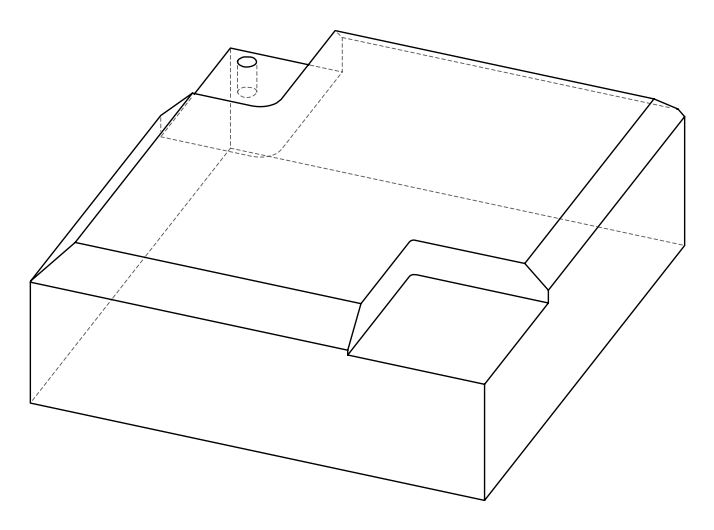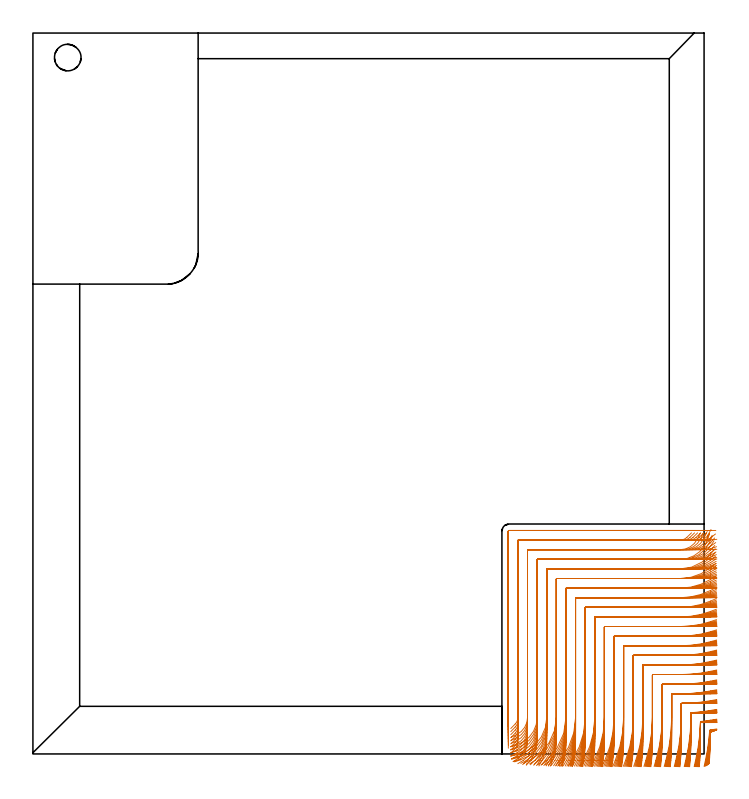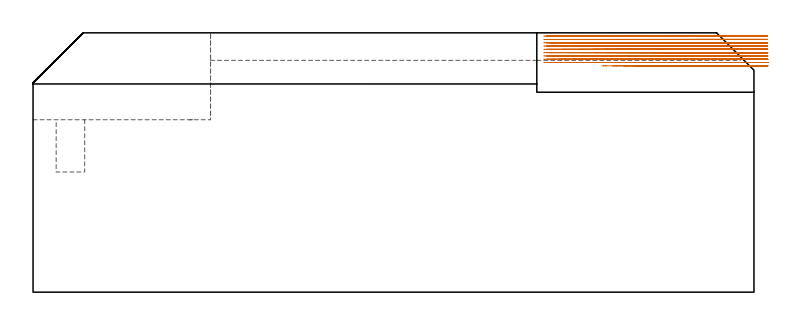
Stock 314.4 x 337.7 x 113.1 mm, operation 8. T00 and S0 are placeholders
(PLAN: 9 operations, 5 tool changes, 161.1 min)
(1 SPOT_DRILL | STEP1POCKET | NXT0321_9005460120000 | 0.04 min | 4180 mm3)
(2 DRILL_BLIND_HOLE_INTO_CENTER | STEP1POCKET | UGT0301_225 | 0.11 min | 2167 mm3)
(3 MILL_ROUGH_BLIND_HOLE_CONTOUR | STEP1POCKET | NXT0201_013 | Spiral | 0.29 min | 912 mm3)
(4 AREA_MILL | FG_CHAMFER_SURFACE | UGT0205_001 | 13.8 min | 56492 mm3)
(5 AREA_MILL_1 | FG_CHAMFER_SURFACE_1 | UGT0205_001 | 11.15 min | 31540 mm3)
(6 AREA_MILL_2 | FG_CHAMFER_SURFACE_2 | UGT0205_001 | 9.27 min | 16650 mm3)
(7 AREA_MILL_3 | FG_CHAMFER_SURFACE_3 | UGT0205_001 | 13.75 min | 51274 mm3)
(8 MILL_CORNER_NOTCH_RECTANGULAR | CORNER_NOTCH_RECTANGULAR | NXT0201_008 | Follow Part, ap 1.5, ae 75% | 99.42 min | 261088 mm3)
(9 MILL_CORNER_NOTCH_RECTANGULAR_1 | CORNER_NOTCH_RECTANGULAR_1 | UGT0201_094 | Follow Part, ap 5, ae 75% | 13.3 min | 336327 mm3)
(TOOL NXT0321_9005460120000 | NC Spot Drill, 142deg, 12mm, Carbide, Uncoated | D12 PA142 FL30 Z2)
(TOOL UGT0301_225 | Twist Drill 11.4 mm | D11.4 PA118 FL92 Z2)
(TOOL NXT0201_013 | ENDMILL 10mm | D10 FL30 Z4)
(TOOL UGT0205_001 | Chamfer Mill 20 x 3 x 45 deg. | D20 FL50 Z2)
(TOOL NXT0201_008 | ENDMILL 6mm [2P460-0600-NA 1630] | D6 FL26 Z6)
(TOOL UGT0201_094 | End mill 20 mm | D20 FL38 Z4)
(OP 8 MILL_CORNER_NOTCH_RECTANGULAR, part 1 of 2)
G17 G21 G94 G90
T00 M6
G54
G17 G0 G90 X320.366 Y11.721 S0 M3
G43 Z123.1 H1
Z111.661
G94 G1 X317.4 Y11.271 F250.
X317.245 Y11.247 F500.
G3 X316.996 Y10.977 R0.3
G2 X315.035 Y-2.932 R94.5
G1 X314.397 Y-5.863 F250.
G0 Z123.1
X320.362 Y16.298
Z111.661
G1 X317.4 Y15.825
G2 X312.934 Y15.226 R90. F500.
G3 X312.672 Y14.942 R0.3
G2 X310.409 Y-3. R90.
G1 X309.736 Y-5.924 F250.
G0 Z123.1
X320.358 Y20.882
Z111.661
G1 X317.4 Y20.385
G2 X308.476 Y19.362 R85.5 F500.
G3 X308.2 Y19.068 R0.3
G1 Y17.179
G2 X305.785 Y-3. R85.5
G1 X305.077 Y-5.915 F250.
G0 Z123.1
X320.354 Y25.477
Z111.661
G1 X317.4 Y24.952
G2 X303.992 Y23.704 R81. F500.
G3 X303.7 Y23.409 R0.3
G1 Y17.179
G2 X301.146 Y-3. R81.
G1 X300.399 Y-5.905 F250.
G0 Z123.1
X320.348 Y30.083
Z111.661
G1 X317.4 Y29.526
G2 X303.216 Y28.2 R76.5 F500.
G1 X299.495
G3 X299.2 Y27.905 R0.3
G1 Y17.179
G2 X296.491 Y-3. R76.5
G1 X295.699 Y-5.894 F250.
G0 Z123.1
X320.341 Y34.702
Z111.661
G1 X317.4 Y34.111
G2 X303.216 Y32.7 R72. F500.
G1 X294.995
G3 X294.7 Y32.405 R0.3
G1 Y17.179
G2 X291.815 Y-3. R72.
G1 X290.974 Y-5.88 F250.
G0 Z123.1
X320.333 Y39.338
Z111.661
G1 X317.4 Y38.707
G2 X303.216 Y37.2 R67.5 F500.
G1 X290.495
G3 X290.2 Y36.905 R0.3
G1 Y17.179
G2 X287.113 Y-3. R67.5
G1 X286.216 Y-5.863 F250.
G0 Z123.1
X320.323 Y43.993
Z111.661
G1 X317.4 Y43.318
G2 X303.216 Y41.7 R63. F500.
G1 X285.996
G3 X285.7 Y41.404 R0.3
G1 Y17.179
G2 X282.381 Y-3. R63.
G1 X281.42 Y-5.842 F250.
G0 Z123.1
X320.31 Y48.673
Z111.661
G1 X317.4 Y47.946
G2 X303.216 Y46.2 R58.5 F500.
G1 X281.496
G3 X281.2 Y45.904 R0.3
G1 Y17.179
G2 X277.61 Y-3. R58.5
G1 X276.575 Y-5.816 F250.
G0 Z123.1
X320.295 Y53.384
Z111.661
G1 X317.4 Y52.596
G2 X303.216 Y50.7 R54. F500.
G1 X276.996
G3 X276.7 Y50.404 R0.3
G1 Y17.179
G2 X272.788 Y-3. R54.
G1 X271.667 Y-5.783 F250.
G0 Z123.1
X320.274 Y58.135
Z111.661
G1 X317.4 Y57.276
G2 X303.216 Y55.2 R49.5 F500.
G1 X272.496
G3 X272.2 Y54.904 R0.3
G1 Y17.179
G2 X267.9 Y-3. R49.5
G1 X266.677 Y-5.739 F250.
G0 Z123.1
X320.247 Y62.94
Z111.661
G1 X317.4 Y61.994
G2 X303.216 Y59.7 R45. F500.
G1 X267.996
G3 X267.7 Y59.404 R0.3
G1 Y17.179
G2 X262.922 Y-3. R45.
G1 X261.577 Y-5.681 F250.
G0 Z123.1
X320.21 Y67.816
Z111.661
G1 X317.4 Y66.765
G2 X303.216 Y64.2 R40.5 F500.
G1 X263.496
G3 X263.2 Y63.904 R0.3
G1 Y17.179
G2 X257.815 Y-3. R40.5
G1 X256.32 Y-5.601 F250.
G0 Z123.1
X320.157 Y72.794
Z111.661
G1 X317.4 Y71.612
G2 X303.216 Y68.7 R36. F500.
G1 X258.997
G3 X258.7 Y68.403 R0.3
G1 Y17.179
G2 X252.513 Y-3. R36.
G1 X250.832 Y-5.484 F250.
G0 Z123.1
X320.079 Y77.925
Z111.661
G1 X317.4 Y76.574
G2 X303.216 Y73.2 R31.5 F500.
G1 X254.497
G3 X254.2 Y72.903 R0.3
G1 Y17.179
G2 X246.888 Y-3. R31.5
G1 X244.966 Y-5.304 F250.
G0 Z123.1
X319.953 Y83.302
Z111.661
G1 X317.4 Y81.726
G2 X303.216 Y77.7 R27. F500.
G1 X249.997
G3 X249.7 Y77.403 R0.3
G1 Y17.179
G2 X240.639 Y-3. R27.
G1 X238.397 Y-4.993 F250.
G0 Z123.1
X319.729 Y89.125
Z111.661
G1 X317.4 Y87.234
G2 X303.216 Y82.2 R22.5 F500.
G1 X245.497
G3 X245.2 Y81.903 R0.3
G1 Y17.179
G2 X232.653 Y-3. R22.5
G1 X229.963 Y-4.327 F250.
G0 Z123.1
X319.247 Y95.982
Z111.661
G1 X317.4 Y93.618
G2 X303.216 Y86.7 R18. F500.
G1 X240.997
G3 X240.7 Y86.403 R0.3
G1 Y17.179
G2 X226.722 Y-0.366 R18.
G1 X223.798 Y-1.037 F250.
G0 Z123.1
X316.951 Y103.093
Z111.661
G1 X315.965 Y100.26
G2 X303.216 Y91.2 R13.5 F500.
G1 X236.497
G3 X236.2 Y90.903 R0.3
G1 Y17.179
G2 X226.7 Y4.285 R13.5
G1 X223.835 Y3.396 F250.
G0 Z123.1
X312.612 Y103.388
Z111.661
G1 X311.278 Y100.701
G2 X303.216 Y95.7 R9. F500.
G1 X231.997
G3 X231.7 Y95.403 R0.3
G1 Y17.179
G2 X226.7 Y9.116 R9.
G1 X224.013 Y7.783 F250.
G0 Z123.1
X308.503 Y103.561
Z111.661
G1 X306.35 Y101.471
G2 X303.216 Y100.2 R4.5 F500.
G1 X227.498
G3 X227.2 Y99.902 R0.3
G1 Y17.179
G2 X225.933 Y14.048 R4.5
G1 X223.846 Y11.893 F250.
G0 Z123.1
X306.216 Y104.7
Z111.661
G1 X303.216
X223.1 F500.
G3 X222.7 Y104.3 R0.4
G1 Y17.179
Y14.179 F250.
G0 Z123.1
X320.373 Y11.468
Z110.222
G1 X317.4 Y11.063
X317.323 Y11.053 F500.
G3 X317.07 Y10.778 R0.3
G2 X315.355 Y-2.844 R94.5
G1 X314.765 Y-5.785 F250.
G0 Z123.1
X320.37 Y16.032
Z110.222
G1 X317.4 Y15.607
G2 X312.962 Y15.084 R90. F500.
G3 X312.695 Y14.795 R0.3
G2 X310.728 Y-3. R90.
G1 X310.103 Y-5.934 F250.
G0 Z123.1
X320.366 Y20.602
Z110.222
G1 X317.4 Y20.155
G2 X308.481 Y19.286 R85.5 F500.
G3 X308.2 Y18.992 R0.3
G1 Y15.739
G2 X306.121 Y-3. R85.5
G1 X305.464 Y-5.927 F250.
G0 Z123.1
X320.363 Y25.181
Z110.222
G1 X317.4 Y24.709
G2 X304.655 Y23.7 R81. F500.
G1 X303.995
G3 X303.7 Y23.405 R0.3
G1 Y15.739
G2 X301.503 Y-3. R81.
G1 X300.809 Y-5.919 F250.
G0 Z123.1
X320.358 Y29.769
Z110.222
G1 X317.4 Y29.269
G2 X304.655 Y28.2 R76.5 F500.
G1 X299.495
G3 X299.2 Y27.905 R0.3
G1 Y15.739
G2 X296.869 Y-3. R76.5
G1 X296.135 Y-5.909 F250.
G0 Z123.1
X320.353 Y34.368
Z110.222
G1 X317.4 Y33.837
G2 X304.655 Y32.7 R72. F500.
G1 X294.995
G3 X294.7 Y32.405 R0.3
G1 Y15.739
G2 X292.219 Y-3. R72.
G1 X291.438 Y-5.897 F250.
G0 Z123.1
X320.346 Y38.981
Z110.222
G1 X317.4 Y38.414
G2 X304.655 Y37.2 R67.5 F500.
G1 X290.495
G3 X290.2 Y36.905 R0.3
G1 Y15.739
G2 X287.547 Y-3. R67.5
G1 X286.714 Y-5.882 F250.
G0 Z123.1
X320.338 Y43.61
Z110.222
G1 X317.4 Y43.003
G2 X304.655 Y41.7 R63. F500.
G1 X285.996
G3 X285.7 Y41.404 R0.3
G1 Y15.739
G2 X282.849 Y-3. R63.
G1 X281.956 Y-5.864 F250.
G0 Z123.1
X320.328 Y48.259
Z110.222
G1 X317.4 Y47.605
G2 X304.655 Y46.2 R58.5 F500.
G1 X281.496
G3 X281.2 Y45.904 R0.3
G1 Y15.739
G2 X278.118 Y-3. R58.5
G1 X277.157 Y-5.842 F250.
G0 Z123.1
X320.315 Y52.934
Z110.222
G1 X317.4 Y52.226
G2 X304.655 Y50.7 R54. F500.
G1 X276.996
G3 X276.7 Y50.404 R0.3
G1 Y15.739
G2 X273.344 Y-3. R54.
G1 X272.303 Y-5.814 F250.
G0 Z123.1
X320.299 Y57.641
Z110.222
G1 X317.4 Y56.869
G2 X304.655 Y55.2 R49.5 F500.
G1 X272.496
G3 X272.2 Y54.904 R0.3
G1 Y15.739
G2 X268.516 Y-3. R49.5
G1 X267.38 Y-5.777 F250.
G0 Z123.1
X320.277 Y62.392
Z110.222
G1 X317.4 Y61.543
G2 X304.655 Y59.7 R45. F500.
G1 X267.996
G3 X267.7 Y59.404 R0.3
G1 Y15.739
G2 X263.613 Y-3. R45.
G1 X262.364 Y-5.728 F250.
G0 Z123.1
X320.248 Y67.202
Z110.222
G1 X317.4 Y66.258
G2 X304.655 Y64.2 R40.5 F500.
G1 X263.496
G3 X263.2 Y63.904 R0.3
G1 Y15.739
G2 X258.604 Y-3. R40.5
G1 X257.216 Y-5.66 F250.
G0 Z123.1
X320.206 Y72.094
Z110.222
G1 X317.4 Y71.032
G2 X304.655 Y68.7 R36. F500.
G1 X258.997
G3 X258.7 Y68.403 R0.3
G1 Y15.739
G2 X253.439 Y-3. R36.
G1 X251.877 Y-5.562 F250.
G0 Z123.1
X320.143 Y77.107
Z110.222
G1 X317.4 Y75.894
G2 X304.655 Y73.2 R31.5 F500.
G1 X254.497
G3 X254.2 Y72.903 R0.3
G1 Y15.739
G2 X248.02 Y-3. R31.5
G1 X246.235 Y-5.411 F250.
G0 Z123.1
X320.045 Y82.314
Z110.222
G1 X317.4 Y80.897
G2 X304.655 Y77.7 R27. F500.
G1 X249.997
G3 X249.7 Y77.403 R0.3
G1 Y15.739
G2 X242.139 Y-3. R27.
G1 X240.057 Y-5.16 F250.
G0 Z123.1
X319.872 Y87.857
Z110.222
G1 X317.4 Y86.158
G2 X304.655 Y82.2 R22.5 F500.
G1 X245.497
G3 X245.2 Y81.903 R0.3
G1 Y15.739
G2 X235.154 Y-3. R22.5
G1 X232.656 Y-4.661 F250.
G0 Z123.1
X319.518 Y94.113
Z110.222
G1 X317.4 Y91.989
G2 X304.655 Y86.7 R18. F500.
G1 X240.997
G3 X240.7 Y86.403 R0.3
G1 Y15.739
G2 X227.218 Y-1.685 R18.
G1 X224.314 Y-2.438 F250.
G0 Z123.1
X318.209 Y101.955
Z110.222
G1 X316.99 Y99.214
G2 X304.655 Y91.2 R13.5 F500.
G1 X236.497
G3 X236.2 Y90.903 R0.3
G1 Y15.739
G2 X226.7 Y2.845 R13.5
G1 X223.835 Y1.956 F250.
G0 Z123.1
X314.051 Y103.388
Z110.222
G1 X312.717 Y100.7
G2 X304.655 Y95.7 R9. F500.
G1 X231.997
G3 X231.7 Y95.403 R0.3
G1 Y15.739
G2 X226.7 Y7.676 R9.
G1 X224.013 Y6.343 F250.
G0 Z123.1
X309.942 Y103.561
Z110.222
G1 X307.79 Y101.471
G2 X304.655 Y100.2 R4.5 F500.
G1 X227.498
G3 X227.2 Y99.902 R0.3
G1 Y15.739
G2 X225.933 Y12.609 R4.5
G1 X223.847 Y10.453 F250.
G0 Z123.1
X307.655 Y104.7
Z110.222
G1 X304.655
X223.1 F500.
G3 X222.7 Y104.3 R0.4
G1 Y15.739
Y12.739 F250.
G0 Z123.1
X320.378 Y11.238
Z108.783
G1 X317.4 Y10.879
G3 X317.128 Y10.597 R0.3 F500.
G2 X315.653 Y-2.726 R94.5
G1 X315.113 Y-5.676 F250.
G0 Z123.1
X320.376 Y15.79
Z108.783
G1 X317.4 Y15.413
G2 X312.972 Y14.963 R90. F500.
G3 X312.7 Y14.67 R0.3
G2 X311.021 Y-3. R90.
G1 X310.445 Y-5.944 F250.
G0 Z123.1
X320.374 Y20.348
Z108.783
G1 X317.4 Y19.951
G2 X308.486 Y19.233 R85.5 F500.
G3 X308.2 Y18.939 R0.3
G1 Y14.305
G2 X306.43 Y-3. R85.5
G1 X305.823 Y-5.938 F250.
G0 Z123.1
X320.371 Y24.912
Z108.783
G1 X317.4 Y24.493
G2 X306.094 Y23.7 R81. F500.
G1 X303.995
G3 X303.7 Y23.405 R0.3
G1 Y14.305
G2 X301.83 Y-3. R81.
G1 X301.189 Y-5.931 F250.
G0 Z123.1
X320.367 Y29.483
Z108.783
G1 X317.4 Y29.04
G2 X306.094 Y28.2 R76.5 F500.
G1 X299.495
G3 X299.2 Y27.905 R0.3
G1 Y14.305
G2 X297.217 Y-3. R76.5
G1 X296.538 Y-5.922 F250.
G0 Z123.1
X320.363 Y34.064
Z108.783
G1 X317.4 Y33.593
G2 X306.094 Y32.7 R72. F500.
G1 X294.995
G3 X294.7 Y32.405 R0.3
G1 Y14.305
G2 X292.589 Y-3. R72.
G1 X291.868 Y-5.912 F250.
G0 Z123.1
X320.358 Y38.656
Z108.783
G1 X317.4 Y38.154
G2 X306.094 Y37.2 R67.5 F500.
G1 X290.495
G3 X290.2 Y36.905 R0.3
G1 Y14.305
G2 X287.944 Y-3. R67.5
G1 X287.175 Y-5.9 F250.
G0 Z123.1
X320.351 Y43.261
Z108.783
G1 X317.4 Y42.723
G2 X306.094 Y41.7 R63. F500.
G1 X285.996
G3 X285.7 Y41.404 R0.3
G1 Y14.305
G2 X283.277 Y-3. R63.
G1 X282.453 Y-5.885 F250.
G0 Z123.1
X320.343 Y47.883
Z108.783
G1 X317.4 Y47.303
G2 X306.094 Y46.2 R58.5 F500.
G1 X281.496
G3 X281.2 Y45.904 R0.3
G1 Y14.305
G2 X278.582 Y-3. R58.5
G1 X277.695 Y-5.866 F250.
G0 Z123.1
X320.333 Y52.525
Z108.783
G1 X317.4 Y51.897
G2 X306.094 Y50.7 R54. F500.
G1 X276.996
G3 X276.7 Y50.404 R0.3
G1 Y14.305
G2 X273.852 Y-3. R54.
G1 X272.891 Y-5.842 F250.
G0 Z123.1
X320.321 Y57.194
Z108.783
G1 X317.4 Y56.508
G2 X306.094 Y55.2 R49.5 F500.
G1 X272.496
G3 X272.2 Y54.904 R0.3
G1 Y14.305
G2 X269.077 Y-3. R49.5
G1 X268.028 Y-5.811 F250.
G0 Z123.1
X320.304 Y61.897
Z108.783
G1 X317.4 Y61.143
G2 X306.094 Y59.7 R45. F500.
G1 X267.996
G3 X267.7 Y59.404 R0.3
G1 Y14.305
G2 X264.24 Y-3. R45.
G1 X263.086 Y-5.769 F250.
G0 Z123.1
X320.281 Y66.648
Z108.783
G1 X317.4 Y65.81
G2 X306.094 Y64.2 R40.5 F500.
G1 X263.496
G3 X263.2 Y63.904 R0.3
G1 Y14.305
G2 X259.317 Y-3. R40.5
G1 X258.035 Y-5.712 F250.
G0 Z123.1
X320.248 Y71.464
Z108.783
G1 X317.4 Y70.521
G2 X306.094 Y68.7 R36. F500.
G1 X258.997
G3 X258.7 Y68.403 R0.3
G1 Y14.305
G2 X254.268 Y-3. R36.
G1 X252.826 Y-5.631 F250.
G0 Z123.1
X320.2 Y76.376
Z108.783
G1 X317.4 Y75.299
G2 X306.094 Y73.2 R31.5 F500.
G1 X254.497
G3 X254.2 Y72.903 R0.3
G1 Y14.305
G2 X249.021 Y-3. R31.5
G1 X247.373 Y-5.507 F250.
G0 Z123.1
X320.124 Y81.437
Z108.783
G1 X317.4 Y80.181
G2 X306.094 Y77.7 R27. F500.
G1 X249.997
G3 X249.7 Y77.403 R0.3
G1 Y14.305
G2 X243.425 Y-3. R27.
G1 X241.503 Y-5.303 F250.
G0 Z123.1
X319.994 Y86.754
Z108.783
G1 X317.4 Y85.247
G2 X306.094 Y82.2 R22.5 F500.
G1 X245.497
G3 X245.2 Y81.903 R0.3
G1 Y14.305
G2 X237.08 Y-3. R22.5
G1 X234.773 Y-4.917 F250.
G0 Z123.1
X319.734 Y92.578
Z108.783
G1 X317.4 Y90.694
G2 X306.094 Y86.7 R18. F500.
G1 X240.997
G3 X240.7 Y86.403 R0.3
G1 Y14.305
G2 X228.481 Y-2.741 R18.
G1 X225.64 Y-3.705 F250.
G0 Z123.1
X319.039 Y99.835
Z108.783
G1 X317.4 Y97.323
G2 X306.094 Y91.2 R13.5 F500.
G1 X236.497
G3 X236.2 Y90.903 R0.3
G1 Y14.305
G2 X226.7 Y1.411 R13.5
G1 X223.835 Y0.522 F250.
G0 Z123.1
X315.49 Y103.387
Z108.783
G1 X314.156 Y100.7
G2 X306.094 Y95.7 R9. F500.
G1 X231.997
G3 X231.7 Y95.403 R0.3
G1 Y14.305
G2 X226.7 Y6.243 R9.
G1 X224.013 Y4.909 F250.
G0 Z123.1
X311.381 Y103.561
Z108.783
G1 X309.229 Y101.471
G2 X306.094 Y100.2 R4.5 F500.
G1 X227.498
G3 X227.2 Y99.902 R0.3
G1 Y14.305
G2 X225.928 Y11.17 R4.5
G1 X223.838 Y9.018 F250.
G0 Z123.1
X309.094 Y104.7
Z108.783
G1 X306.094
X223.1 F500.
G3 X222.7 Y104.3 R0.4
G1 Y14.305
Y11.305 F250.
G0 Z123.1
X320.321 Y11.398
Z107.344
G1 X317.4 Y10.714
G3 X317.169 Y10.435 R0.3 F500.
G2 X315.929 Y-2.581 R94.5
G1 X315.438 Y-5.541 F250.
G0 Z123.1
X320.382 Y15.571
Z107.344
G1 X317.4 Y15.242
G2 X312.976 Y14.865 R90. F500.
G3 X312.7 Y14.571 R0.3
G1 Y12.868
G2 X311.29 Y-3. R90.
G1 X310.761 Y-5.953 F250.
G0 Z123.1
X320.38 Y20.117
Z107.344
G1 X317.4 Y19.771
G2 X308.491 Y19.205 R85.5 F500.
G3 X308.2 Y18.911 R0.3
G1 Y12.868
G2 X306.715 Y-3. R85.5
G1 X306.158 Y-5.948 F250.
G0 Z123.1
X320.378 Y24.668
Z107.344
G1 X317.4 Y24.303
G2 X307.534 Y23.7 R81. F500.
G1 X303.995
G3 X303.7 Y23.405 R0.3
G1 Y12.868
G2 X302.131 Y-3. R81.
G1 X301.543 Y-5.942 F250.
G0 Z123.1
X320.375 Y29.226
Z107.344
G1 X317.4 Y28.839
G2 X307.534 Y28.2 R76.5 F500.
G1 X299.495
G3 X299.2 Y27.905 R0.3
G1 Y12.868
G2 X297.536 Y-3. R76.5
G1 X296.914 Y-5.935 F250.
G0 Z123.1
X320.372 Y33.79
Z107.344
G1 X317.4 Y33.379
G2 X307.534 Y32.7 R72. F500.
G1 X294.995
G3 X294.7 Y32.405 R0.3
G1 Y12.868
G2 X292.93 Y-3. R72.
G1 X292.269 Y-5.926 F250.
G0 Z123.1
X320.368 Y38.363
Z107.344
G1 X317.4 Y37.925
G2 X307.534 Y37.2 R67.5 F500.
G1 X290.495
G3 X290.2 Y36.905 R0.3
G1 Y12.868
G2 X288.308 Y-3. R67.5
G1 X287.603 Y-5.916 F250.
G0 Z123.1
X320.363 Y42.947
Z107.344
G1 X317.4 Y42.477
G2 X307.534 Y41.7 R63. F500.
G1 X285.996
G3 X285.7 Y41.404 R0.3
G1 Y12.868
G2 X283.669 Y-3. R63.
G1 X282.913 Y-5.903 F250.
G0 Z123.1
X320.357 Y47.544
Z107.344
G1 X317.4 Y47.038
G2 X307.534 Y46.2 R58.5 F500.
G1 X281.496
G3 X281.2 Y45.904 R0.3
G1 Y12.868
G2 X279.007 Y-3. R58.5
G1 X278.193 Y-5.888 F250.
G0 Z123.1
X320.349 Y52.157
Z107.344
G1 X317.4 Y51.609
G2 X307.534 Y50.7 R54. F500.
G1 X276.996
G3 X276.7 Y50.404 R0.3
G1 Y12.868
G2 X274.316 Y-3. R54.
G1 X273.434 Y-5.868 F250.
G0 Z123.1
X320.34 Y56.791
Z107.344
G1 X317.4 Y56.193
G2 X307.534 Y55.2 R49.5 F500.
G1 X272.496
G3 X272.2 Y54.904 R0.3
G1 Y12.868
G2 X269.588 Y-3. R49.5
G1 X268.626 Y-5.842 F250.
G0 Z123.1
X320.327 Y61.453
Z107.344
G1 X317.4 Y60.795
G2 X307.534 Y59.7 R45. F500.
G1 X267.996
G3 X267.7 Y59.404 R0.3
G1 Y12.868
G2 X264.81 Y-3. R45.
G1 X263.752 Y-5.807 F250.
G0 Z123.1
X320.31 Y66.151
Z107.344
G1 X317.4 Y65.42
G2 X307.534 Y64.2 R40.5 F500.
G1 X263.496
G3 X263.2 Y63.904 R0.3
G1 Y12.868
G2 X259.962 Y-3. R40.5
G1 X258.787 Y-5.76 F250.
G0 Z123.1
X320.285 Y70.9
Z107.344
G1 X317.4 Y70.078
G2 X307.534 Y68.7 R36. F500.
G1 X258.997
G3 X258.7 Y68.403 R0.3
G1 Y12.868
G2 X255.014 Y-3. R36.
G1 X253.692 Y-5.693 F250.
G0 Z123.1
X320.249 Y75.724
Z107.344
G1 X317.4 Y74.785
G2 X307.534 Y73.2 R31.5 F500.
G1 X254.497
G3 X254.2 Y72.903 R0.3
G1 Y12.868
G2 X249.911 Y-3. R31.5
G1 X248.4 Y-5.592 F250.
G0 Z123.1
X320.193 Y80.663
Z107.344
G1 X317.4 Y79.567
G2 X307.534 Y77.7 R27. F500.
G1 X249.997
G3 X249.7 Y77.403 R0.3
G1 Y12.868
G2 X244.545 Y-3. R27.
G1 X242.782 Y-5.427 F250.
G0 Z123.1
X320.096 Y85.794
Z107.344
G1 X317.4 Y84.478
G2 X307.534 Y82.2 R22.5 F500.
G1 X245.497
G3 X245.2 Y81.903 R0.3
G1 Y12.868
G2 X238.652 Y-3. R22.5
G1 X236.536 Y-5.127 F250.
G0 Z123.1
X319.909 Y91.289
Z107.344
G1 X317.4 Y89.645
G2 X307.534 Y86.7 R18. F500.
G1 X240.997
G3 X240.7 Y86.403 R0.3
G1 Y12.868
G2 X231.198 Y-3. R18.
G1 X228.553 Y-4.416 F250.
G0 Z123.1
X319.448 Y97.677
Z107.344
G1 X317.4 Y95.485
G2 X307.534 Y91.2 R13.5 F500.
G1 X236.497
G3 X236.2 Y90.903 R0.3
G1 Y12.868
G2 X226.7 Y-0.026 R13.5
G1 X223.835 Y-0.915 F250.
G0 Z123.1
X316.893 Y103.147
Z107.344
G1 X315.491 Y100.495
G2 X307.534 Y95.7 R9. F500.
G1 X231.997
G3 X231.7 Y95.403 R0.3
G1 Y12.868
G2 X226.7 Y4.806 R9.
G1 X224.013 Y3.472 F250.
G0 Z123.1
X312.821 Y103.56
Z107.344
G1 X310.668 Y101.471
G2 X307.534 Y100.2 R4.5 F500.
G1 X227.498
G3 X227.2 Y99.902 R0.3
G1 Y12.868
G2 X225.929 Y9.734 R4.5
G1 X223.84 Y7.581 F250.
G0 Z123.1
X310.534 Y104.7
Z107.344
G1 X307.534
X223.1 F500.
G3 X222.7 Y104.3 R0.4
G1 Y12.868
Y9.868 F250.
G0 Z123.1
X320.252 Y11.5
Z105.905
G1 X317.4 Y10.569
G3 X317.193 Y10.293 R0.3 F500.
G2 X316.182 Y-2.414 R94.5
G1 X315.743 Y-5.381 F250.
G0 Z123.1
X320.387 Y15.376
Z105.905
G1 X317.4 Y15.095
G2 X312.981 Y14.789 R90. F500.
G3 X312.7 Y14.495 R0.3
G1 Y11.422
G2 X311.537 Y-3. R90.
G1 X311.056 Y-5.961 F250.
G0 Z123.1
X320.385 Y19.912
Z105.905
G1 X317.4 Y19.616
G2 X308.972 Y19.2 R85.5 F500.
G1 X308.495
G3 X308.2 Y18.905 R0.3
G1 Y11.422
G2 X306.975 Y-3. R85.5
G1 X306.469 Y-5.957 F250.
G0 Z123.1
X320.384 Y24.452
Z105.905
G1 X317.4 Y24.14
G2 X308.972 Y23.7 R81. F500.
G1 X303.995
G3 X303.7 Y23.405 R0.3
G1 Y11.422
G2 X302.406 Y-3. R81.
G1 X301.872 Y-5.952 F250.
G0 Z123.1
X320.382 Y28.996
Z105.905
G1 X317.4 Y28.666
G2 X308.972 Y28.2 R76.5 F500.
G1 X299.495
G3 X299.2 Y27.905 R0.3
G1 Y11.422
G2 X297.828 Y-3. R76.5
G1 X297.263 Y-5.946 F250.
G0 Z123.1
X320.379 Y33.546
Z105.905
G1 X317.4 Y33.195
G2 X308.972 Y32.7 R72. F500.
G1 X294.995
G3 X294.7 Y32.405 R0.3
G1 Y11.422
G2 X293.241 Y-3. R72.
G1 X292.64 Y-5.939 F250.
G0 Z123.1
X320.377 Y38.103
Z105.905
G1 X317.4 Y37.728
G2 X308.972 Y37.2 R67.5 F500.
G1 X290.495
G3 X290.2 Y36.905 R0.3
G1 Y11.422
G2 X288.641 Y-3. R67.5
G1 X288. Y-5.931 F250.
G0 Z123.1
X320.373 Y42.668
Z105.905
G1 X317.4 Y42.266
G2 X308.972 Y41.7 R63. F500.
G1 X285.996
G3 X285.7 Y41.404 R0.3
G1 Y11.422
G2 X284.027 Y-3. R63.
G1 X283.34 Y-5.92 F250.
G0 Z123.1
X320.369 Y47.242
Z105.905
G1 X317.4 Y46.81
G2 X308.972 Y46.2 R58.5 F500.
G1 X281.496
G3 X281.2 Y45.904 R0.3
G1 Y11.422
G2 X279.395 Y-3. R58.5
G1 X278.655 Y-5.907 F250.
G0 Z123.1
X320.363 Y51.83
Z105.905
G1 X317.4 Y51.362
G2 X308.972 Y50.7 R54. F500.
G1 X276.996
G3 X276.7 Y50.404 R0.3
G1 Y11.422
G2 X274.739 Y-3. R54.
G1 X273.937 Y-5.891 F250.
G0 Z123.1
X320.356 Y56.433
Z105.905
G1 X317.4 Y55.923
G2 X308.972 Y55.2 R49.5 F500.
G1 X272.496
G3 X272.2 Y54.904 R0.3
G1 Y11.422
G2 X270.053 Y-3. R49.5
G1 X269.179 Y-5.87 F250.
G0 Z123.1
X320.347 Y61.058
Z105.905
G1 X317.4 Y60.496
G2 X308.972 Y59.7 R45. F500.
G1 X267.996
G3 X267.7 Y59.404 R0.3
G1 Y11.422
G2 X265.326 Y-3. R45.
G1 X264.365 Y-5.842 F250.
G0 Z123.1
X320.334 Y65.711
Z105.905
G1 X317.4 Y65.087
G2 X308.972 Y64.2 R40.5 F500.
G1 X263.496
G3 X263.2 Y63.904 R0.3
G1 Y11.422
G2 X260.545 Y-3. R40.5
G1 X259.477 Y-5.803 F250.
G0 Z123.1
X320.317 Y70.403
Z105.905
G1 X317.4 Y69.7
G2 X308.972 Y68.7 R36. F500.
G1 X258.997
G3 X258.7 Y68.403 R0.3
G1 Y11.422
G2 X255.685 Y-3. R36.
G1 X254.483 Y-5.749 F250.
G0 Z123.1
X320.291 Y75.151
Z105.905
G1 X317.4 Y74.348
G2 X308.972 Y73.2 R31.5 F500.
G1 X254.497
G3 X254.2 Y72.903 R0.3
G1 Y11.422
G2 X250.705 Y-3. R31.5
G1 X249.331 Y-5.667 F250.
G0 Z123.1
X320.25 Y79.985
Z105.905
G1 X317.4 Y79.049
G2 X308.972 Y77.7 R27. F500.
G1 X249.997
G3 X249.7 Y77.403 R0.3
G1 Y11.422
G2 X245.526 Y-3. R27.
G1 X243.923 Y-5.536 F250.
G0 Z123.1
X320.182 Y84.962
Z105.905
G1 X317.4 Y83.838
G2 X308.972 Y82.2 R22.5 F500.
G1 X245.497
G3 X245.2 Y81.903 R0.3
G1 Y11.422
G2 X239.97 Y-3. R22.5
G1 X238.048 Y-5.303 F250.
G0 Z123.1
X320.051 Y90.199
Z105.905
G1 X317.4 Y88.795
G2 X308.972 Y86.7 R18. F500.
G1 X240.997
G3 X240.7 Y86.403 R0.3
G1 Y11.422
G2 X233.471 Y-3. R18.
G1 X231.067 Y-4.795 F250.
G0 Z123.1
X319.744 Y96.026
Z105.905
G1 X317.4 Y94.154
G2 X308.972 Y91.2 R13.5 F500.
G1 X236.497
G3 X236.2 Y90.903 R0.3
G1 Y11.422
G2 X227.029 Y-1.366 R13.5
G1 X224.187 Y-2.327 F250.
G0 Z123.1
X318.164 Y102.352
Z105.905
G1 X316.54 Y99.829
G2 X308.972 Y95.7 R9. F500.
G1 X231.997
G3 X231.7 Y95.403 R0.3
G1 Y11.422
G2 X226.7 Y3.359 R9.
G1 X224.013 Y2.026 F250.
G0 Z123.1
X314.26 Y103.561
Z105.905
G1 X312.107 Y101.471
G2 X308.972 Y100.2 R4.5 F500.
G1 X227.498
G3 X227.2 Y99.902 R0.3
G1 Y11.422
G2 X225.932 Y8.291 R4.5
G1 X223.845 Y6.136 F250.
G0 Z123.1
X311.972 Y104.7
Z105.905
G1 X308.972
X223.1 F500.
G3 X222.7 Y104.3 R0.4
G1 Y11.422
Y8.422 F250.
G0 Z123.1
X320.229 Y11.44
Z104.467
G1 X317.4 Y10.44
G3 X317.2 Y10.163 R0.3 F500.
G2 X316.408 Y-2.229 R94.5
G1 X316.02 Y-5.204 F250.
G0 Z123.1
X320.391 Y15.193
Z104.467
G1 X317.4 Y14.963
G2 X312.986 Y14.734 R90. F500.
G3 X312.7 Y14.44 R0.3
G1 Y9.983
G2 X311.759 Y-3. R90.
G1 X311.326 Y-5.969 F250.
G0 Z123.1
X320.39 Y19.719
Z104.467
G1 X317.4 Y19.477
G2 X310.519 Y19.2 R85.5 F500.
G1 X308.495
G3 X308.2 Y18.905 R0.3
G1 Y9.983
G2 X307.208 Y-3. R85.5
G1 X306.753 Y-5.965 F250.
G0 Z123.1
X320.389 Y24.248
Z104.467
G1 X317.4 Y23.993
G2 X310.519 Y23.7 R81. F500.
G1 X303.995
G3 X303.7 Y23.405 R0.3
G1 Y9.983
G2 X302.653 Y-3. R81.
G1 X302.172 Y-5.961 F250.
G0 Z123.1
X320.388 Y28.78
Z104.467
G1 X317.4 Y28.51
G2 X310.519 Y28.2 R76.5 F500.
G1 X299.495
G3 X299.2 Y27.905 R0.3
G1 Y9.983
G2 X298.09 Y-3. R76.5
G1 X297.581 Y-5.956 F250.
G0 Z123.1
X320.386 Y33.316
Z104.467
G1 X317.4 Y33.03
G2 X310.519 Y32.7 R72. F500.
G1 X294.995
G3 X294.7 Y32.405 R0.3
G1 Y9.983
G2 X293.52 Y-3. R72.
G1 X292.979 Y-5.951 F250.
G0 Z123.1
X320.384 Y37.857
Z104.467
G1 X317.4 Y37.552
G2 X310.519 Y37.2 R67.5 F500.
G1 X290.495
G3 X290.2 Y36.905 R0.3
G1 Y9.983
G2 X288.94 Y-3. R67.5
G1 X288.363 Y-5.944 F250.
G0 Z123.1
X320.382 Y42.405
Z104.467
G1 X317.4 Y42.077
G2 X310.519 Y41.7 R63. F500.
G1 X285.996
G3 X285.7 Y41.404 R0.3
G1 Y9.983
G2 X284.348 Y-3. R63.
G1 X283.729 Y-5.936 F250.
G0 Z123.1
X320.379 Y46.959
Z104.467
G1 X317.4 Y46.606
G2 X310.519 Y46.2 R58.5 F500.
G1 X281.496
G3 X281.2 Y45.904 R0.3
G1 Y9.983
G2 X279.741 Y-3. R58.5
G1 X279.075 Y-5.925 F250.
G0 Z123.1
X320.376 Y51.522
Z104.467
G1 X317.4 Y51.14
G2 X310.519 Y50.7 R54. F500.
G1 X276.996
G3 X276.7 Y50.404 R0.3
G1 Y9.983
G2 X275.116 Y-3. R54.
G1 X274.395 Y-5.912 F250.
G0 Z123.1
X320.371 Y56.098
Z104.467
G1 X317.4 Y55.681
G2 X310.519 Y55.2 R49.5 F500.
G1 X272.496
G3 X272.2 Y54.904 R0.3
G1 Y9.983
G2 X270.467 Y-3. R49.5
G1 X269.68 Y-5.895 F250.
G0 Z123.1
X320.365 Y60.688
Z104.467
G1 X317.4 Y60.229
G2 X310.519 Y59.7 R45. F500.
G1 X267.996
G3 X267.7 Y59.404 R0.3
G1 Y9.983
G2 X265.786 Y-3. R45.
G1 X264.921 Y-5.872 F250.
G0 Z123.1
X320.356 Y65.299
Z104.467
G1 X317.4 Y64.789
G2 X310.519 Y64.2 R40.5 F500.
G1 X263.496
G3 X263.2 Y63.904 R0.3
G1 Y9.983
G2 X261.063 Y-3. R40.5
G1 X260.101 Y-5.842 F250.
G0 Z123.1
X320.345 Y69.937
Z104.467
G1 X317.4 Y69.364
G2 X310.519 Y68.7 R36. F500.
G1 X258.997
G3 X258.7 Y68.403 R0.3
G1 Y9.983
G2 X256.277 Y-3. R36.
G1 X255.195 Y-5.798 F250.
G0 Z123.1
X320.328 Y74.616
Z104.467
G1 X317.4 Y73.961
G2 X310.519 Y73.2 R31.5 F500.
G1 X254.497
G3 X254.2 Y72.903 R0.3
G1 Y9.983
G2 X251.4 Y-3. R31.5
G1 X250.163 Y-5.733 F250.
G0 Z123.1
X320.301 Y79.356
Z104.467
G1 X317.4 Y78.592
G2 X310.519 Y77.7 R27. F500.
G1 X249.997
G3 X249.7 Y77.403 R0.3
G1 Y9.983
G2 X246.373 Y-3. R27.
G1 X244.931 Y-5.63 F250.
G0 Z123.1
X320.256 Y84.195
Z104.467
G1 X317.4 Y83.278
G2 X310.519 Y82.2 R22.5 F500.
G1 X245.497
G3 X245.2 Y81.903 R0.3
G1 Y9.983
G2 X241.076 Y-3. R22.5
G1 X239.345 Y-5.45 F250.
G0 Z123.1
X320.172 Y89.214
Z104.467
G1 X317.4 Y88.067
G2 X310.519 Y86.7 R18. F500.
G1 X240.997
G3 X240.7 Y86.403 R0.3
G1 Y9.983
G2 X235.167 Y-3. R18.
G1 X233.003 Y-5.078 F250.
G0 Z123.1
X319.981 Y94.614
Z104.467
G1 X317.4 Y93.085
G2 X310.519 Y91.2 R13.5 F500.
G1 X236.497
G3 X236.2 Y90.903 R0.3
G1 Y9.983
G2 X227.965 Y-2.448 R13.5
G1 X225.203 Y-3.618 F250.
G0 Z123.1
X319.328 Y101.179
Z104.467
G1 X317.391 Y98.888
G2 X310.519 Y95.7 R9. F500.
G1 X231.997
G3 X231.7 Y95.403 R0.3
G1 Y9.983
G2 X226.7 Y1.921 R9.
G1 X224.013 Y0.588 F250.
G0 Z123.1
X315.902 Y104.179
Z104.467
G1 X314.005 Y101.855
G2 X310.519 Y100.2 R4.5 F500.
G1 X227.498
G3 X227.2 Y99.902 R0.3
G1 Y9.983
G2 X225.932 Y6.852 R4.5
G1 X223.845 Y4.698 F250.
G0 Z123.1
X313.519 Y104.7
Z104.467
G1 X310.519
X223.1 F500.
G3 X222.7 Y104.3 R0.4
G1 Y9.983
Y6.983 F250.
G0 Z123.1
X320.229 Y11.327
Z103.028
G1 X317.4 Y10.328
G3 X317.2 Y10.05 R0.3 F500.
G1 Y8.544
G2 X316.606 Y-2.033 R94.5
G1 X316.27 Y-5.014 F250.
G0 Z123.1
X320.395 Y15.018
Z103.028
G1 X317.4 Y14.847
G2 X312.992 Y14.703 R90. F500.
G3 X312.7 Y14.409 R0.3
G1 Y8.544
G2 X311.957 Y-3. R90.
G1 X311.572 Y-5.975 F250.
G0 Z123.1
X320.395 Y19.535
Z103.028
G1 X317.4 Y19.354
G2 X312.265 Y19.2 R85.5 F500.
G1 X308.495
G3 X308.2 Y18.905 R0.3
G1 Y8.544
G2 X307.417 Y-3. R85.5
G1 X307.012 Y-5.973 F250.
G0 Z123.1
X320.394 Y24.053
Z103.028
G1 X317.4 Y23.863
G2 X312.265 Y23.7 R81. F500.
G1 X303.995
G3 X303.7 Y23.405 R0.3
G1 Y8.544
G2 X302.873 Y-3. R81.
G1 X302.446 Y-5.969 F250.
G0 Z123.1
X320.393 Y28.574
Z103.028
G1 X317.4 Y28.373
G2 X312.265 Y28.2 R76.5 F500.
G1 X299.495
G3 X299.2 Y27.905 R0.3
G1 Y8.544
G2 X298.324 Y-3. R76.5
G1 X297.871 Y-5.966 F250.
G0 Z123.1
X320.392 Y33.097
Z103.028
G1 X317.4 Y32.883
G2 X312.265 Y32.7 R72. F500.
G1 X294.995
G3 X294.7 Y32.405 R0.3
G1 Y8.544
G2 X293.769 Y-3. R72.
G1 X293.288 Y-5.961 F250.
G0 Z123.1
X320.391 Y37.624
Z103.028
G1 X317.4 Y37.396
G2 X312.265 Y37.2 R67.5 F500.
G1 X290.495
G3 X290.2 Y36.905 R0.3
G1 Y8.544
G2 X289.206 Y-3. R67.5
G1 X288.693 Y-5.956 F250.
G0 Z123.1
X320.39 Y42.154
Z103.028
G1 X317.4 Y41.91
G2 X312.265 Y41.7 R63. F500.
G1 X285.996
G3 X285.7 Y41.404 R0.3
G1 Y8.544
G2 X284.633 Y-3. R63.
G1 X284.084 Y-5.949 F250.
G0 Z123.1
X320.388 Y46.689
Z103.028
G1 X317.4 Y46.426
G2 X312.265 Y46.2 R58.5 F500.
G1 X281.496
G3 X281.2 Y45.904 R0.3
G1 Y8.544
G2 X280.05 Y-3. R58.5
G1 X279.458 Y-5.941 F250.
G0 Z123.1
X320.386 Y51.23
Z103.028
G1 X317.4 Y50.945
G2 X312.265 Y50.7 R54. F500.
G1 X276.996
G3 X276.7 Y50.404 R0.3
G1 Y8.544
G2 X275.452 Y-3. R54.
G1 X274.81 Y-5.931 F250.
G0 Z123.1
X320.384 Y55.778
Z103.028
G1 X317.4 Y55.467
G2 X312.265 Y55.2 R49.5 F500.
G1 X272.496
G3 X272.2 Y54.904 R0.3
G1 Y8.544
G2 X270.835 Y-3. R49.5
G1 X270.135 Y-5.917 F250.
G0 Z123.1
X320.38 Y60.336
Z103.028
G1 X317.4 Y59.994
G2 X312.265 Y59.7 R45. F500.
G1 X267.996
G3 X267.7 Y59.404 R0.3
G1 Y8.544
G2 X266.194 Y-3. R45.
G1 X265.425 Y-5.9 F250.
G0 Z123.1
X320.376 Y64.907
Z103.028
G1 X317.4 Y64.527
G2 X312.265 Y64.2 R40.5 F500.
G1 X263.496
G3 X263.2 Y63.904 R0.3
G1 Y8.544
G2 X261.52 Y-3. R40.5
G1 X260.665 Y-5.876 F250.
G0 Z123.1
X320.369 Y69.496
Z103.028
G1 X317.4 Y69.068
G2 X312.265 Y68.7 R36. F500.
G1 X258.997
G3 X258.7 Y68.403 R0.3
G1 Y8.544
G2 X256.799 Y-3. R36.
G1 X255.837 Y-5.842 F250.
G0 Z123.1
X320.36 Y74.11
Z103.028
G1 X317.4 Y73.621
G2 X312.265 Y73.2 R31.5 F500.
G1 X254.497
G3 X254.2 Y72.903 R0.3
G1 Y8.544
G2 X252.009 Y-3. R31.5
G1 X250.909 Y-5.791 F250.
G0 Z123.1
X320.345 Y78.763
Z103.028
G1 X317.4 Y78.193
G2 X312.265 Y77.7 R27. F500.
G1 X249.997
G3 X249.7 Y77.403 R0.3
G1 Y8.544
G2 X247.108 Y-3. R27.
G1 X245.825 Y-5.712 F250.
G0 Z123.1
X320.321 Y83.479
Z103.028
G1 X317.4 Y82.794
G2 X312.265 Y82.2 R22.5 F500.
G1 X245.497
G3 X245.2 Y81.903 R0.3
G1 Y8.544
G2 X242.013 Y-3. R22.5
G1 X240.474 Y-5.575 F250.
G0 Z123.1
X320.275 Y88.304
Z103.028
G1 X317.4 Y87.448
G2 X312.265 Y86.7 R18. F500.
G1 X240.997
G3 X240.7 Y86.403 R0.3
G1 Y8.544
G2 X236.511 Y-3. R18.
G1 X234.587 Y-5.302 F250.
G0 Z123.1
X320.174 Y93.356
Z103.028
G1 X317.4 Y92.215
G2 X312.265 Y91.2 R13.5 F500.
G1 X236.497
G3 X236.2 Y90.903 R0.3
G1 Y8.544
G2 X229.699 Y-3. R13.5
G1 X227.134 Y-4.555 F250.
G0 Z123.1
X319.864 Y99.021
Z103.028
G1 X317.4 Y97.309
G2 X312.265 Y95.7 R9. F500.
G1 X231.997
G3 X231.7 Y95.403 R0.3
G1 Y8.544
G2 X226.7 Y0.482 R9.
G1 X224.013 Y-0.852 F250.
G0 Z123.1
X317.656 Y105.134
Z103.028
G1 X316.197 Y102.512
G2 X312.265 Y100.2 R4.5 F500.
G1 X227.498
G3 X227.2 Y99.902 R0.3
G1 Y8.544
G2 X225.932 Y5.412 R4.5
G1 X223.844 Y3.258 F250.
G0 Z123.1
X315.265 Y104.7
Z103.028
G1 X312.265
X223.1 F500.
G3 X222.7 Y104.3 R0.4
G1 Y8.544
Y5.544 F250.
G0 Z123.1
X320.229 Y11.227
Z101.589
G1 X317.4 Y10.227
G3 X317.2 Y9.95 R0.3 F500.
G1 Y7.106
G2 X316.776 Y-1.831 R94.5
G1 X316.493 Y-4.817 F250.
G0 Z123.1
X320.399 Y14.837
Z101.589
G1 X317.4 Y14.744
G2 X314.598 Y14.7 R90. F500.
G1 X312.994
G3 X312.7 Y14.406 R0.3
G1 Y7.106
G2 X312.131 Y-3. R90.
G1 X311.794 Y-5.981 F250.
G0 Z123.1
X320.398 Y19.344
Z101.589
G1 X317.4 Y19.246
G2 X314.598 Y19.2 R85.5 F500.
G1 X308.495
G3 X308.2 Y18.905 R0.3
G1 Y7.106
G2 X307.601 Y-3. R85.5
G1 X307.246 Y-5.979 F250.
G0 Z123.1
X320.398 Y23.852
Z101.589
G1 X317.4 Y23.748
G2 X314.598 Y23.7 R81. F500.
G1 X303.995
G3 X303.7 Y23.405 R0.3
G1 Y7.106
G2 X303.067 Y-3. R81.
G1 X302.693 Y-5.977 F250.
G0 Z123.1
X320.398 Y28.361
Z101.589
G1 X317.4 Y28.251
G2 X314.598 Y28.2 R76.5 F500.
G1 X299.495
G3 X299.2 Y27.905 R0.3
G1 Y7.106
G2 X298.53 Y-3. R76.5
G1 X298.133 Y-5.974 F250.
G0 Z123.1
X320.398 Y32.871
Z101.589
G1 X317.4 Y32.755
G2 X314.598 Y32.7 R72. F500.
G1 X294.995
G3 X294.7 Y32.405 R0.3
G1 Y7.106
G2 X293.987 Y-3. R72.
G1 X293.566 Y-5.97 F250.
G0 Z123.1
X320.397 Y37.383
Z101.589
G1 X317.4 Y37.258
G2 X314.598 Y37.2 R67.5 F500.
G1 X290.495
G3 X290.2 Y36.905 R0.3
G1 Y7.106
G2 X289.439 Y-3. R67.5
G1 X288.99 Y-5.966 F250.
G0 Z123.1
X320.397 Y41.896
Z101.589
G1 X317.4 Y41.762
G2 X314.598 Y41.7 R63. F500.
G1 X285.996
G3 X285.7 Y41.404 R0.3
G1 Y7.106
G2 X284.884 Y-3. R63.
G1 X284.403 Y-5.961 F250.
G0 Z123.1
X320.397 Y46.411
Z101.589
G1 X317.4 Y46.267
G2 X314.598 Y46.2 R58.5 F500.
G1 X281.496
G3 X281.2 Y45.904 R0.3
G1 Y7.106
G2 X280.32 Y-3. R58.5
G1 X279.802 Y-5.955 F250.
G0 Z123.1
X320.396 Y50.928
Z101.589
G1 X317.4 Y50.773
G2 X314.598 Y50.7 R54. F500.
G1 X276.996
G3 X276.7 Y50.404 R0.3
G1 Y7.106
G2 X275.746 Y-3. R54.
G1 X275.185 Y-5.947 F250.
G0 Z123.1
X320.395 Y55.449
Z101.589
G1 X317.4 Y55.279
G2 X314.598 Y55.2 R49.5 F500.
G1 X272.496
G3 X272.2 Y54.904 R0.3
G1 Y7.106
G2 X271.157 Y-3. R49.5
G1 X270.545 Y-5.937 F250.
G0 Z123.1
X320.394 Y59.974
Z101.589
G1 X317.4 Y59.787
G2 X314.598 Y59.7 R45. F500.
G1 X267.996
G3 X267.7 Y59.404 R0.3
G1 Y7.106
G2 X266.551 Y-3. R45.
G1 X265.877 Y-5.923 F250.
G0 Z123.1
X320.393 Y64.505
Z101.589
G1 X317.4 Y64.297
G2 X314.598 Y64.2 R40.5 F500.
G1 X263.496
G3 X263.2 Y63.904 R0.3
G1 Y7.106
G2 X261.919 Y-3. R40.5
G1 X261.17 Y-5.905 F250.
G0 Z123.1
X320.391 Y69.043
Z101.589
G1 X317.4 Y68.809
G2 X314.598 Y68.7 R36. F500.
G1 X258.997
G3 X258.7 Y68.403 R0.3
G1 Y7.106
G2 X257.252 Y-3. R36.
G1 X256.41 Y-5.879 F250.
G0 Z123.1
X320.388 Y73.592
Z101.589
G1 X317.4 Y73.325
G2 X314.598 Y73.2 R31.5 F500.
G1 X254.497
G3 X254.2 Y72.903 R0.3
G1 Y7.106
G2 X252.535 Y-3. R31.5
G1 X251.572 Y-5.841 F250.
G0 Z123.1
X320.384 Y78.157
Z101.589
G1 X317.4 Y77.846
G2 X314.598 Y77.7 R27. F500.
G1 X249.997
G3 X249.7 Y77.403 R0.3
G1 Y7.106
G2 X247.737 Y-3. R27.
G1 X246.615 Y-5.782 F250.
G0 Z123.1
X320.377 Y82.749
Z101.589
G1 X317.4 Y82.375
G2 X314.598 Y82.2 R22.5 F500.
G1 X245.497
G3 X245.2 Y81.903 R0.3
G1 Y7.106
G2 X242.803 Y-3. R22.5
G1 X241.455 Y-5.68 F250.
G0 Z123.1
X320.363 Y87.386
Z101.589
G1 X317.4 Y86.919
G2 X314.598 Y86.7 R18. F500.
G1 X240.997
G3 X240.7 Y86.403 R0.3
G1 Y7.106
G2 X237.595 Y-3. R18.
G1 X235.911 Y-5.483 F250.
G0 Z123.1
X320.335 Y92.117
Z101.589
G1 X317.4 Y91.494
G2 X314.598 Y91.2 R13.5 F500.
G1 X236.497
G3 X236.2 Y90.903 R0.3
G1 Y7.106
G2 X231.651 Y-3. R13.5
G1 X229.405 Y-4.989 F250.
G0 Z123.1
X320.251 Y97.081
Z101.589
G1 X317.4 Y96.147
G2 X314.598 Y95.7 R9. F500.
G1 X231.997
G3 X231.7 Y95.403 R0.3
G1 Y7.106
G2 X226.834 Y-0.888 R9.
G1 X224.17 Y-2.266 F250.
G0 Z123.1
X319.748 Y103.046
Z101.589
G1 X317.4 Y101.179
G2 X314.598 Y100.2 R4.5 F500.
G1 X227.498
G3 X227.2 Y99.902 R0.3
G1 Y7.106
G2 X225.932 Y3.974 R4.5
G1 X223.844 Y1.82 F250.
G0 Z123.1
X317.598 Y104.7
Z101.589
G1 X314.598
X223.1 F500.
G3 X222.7 Y104.3 R0.4
G1 Y7.106
Y4.106 F250.
G0 Z123.1
X320.229 Y11.184
Z100.15
G1 X317.4 Y10.185
G3 X317.2 Y9.908 R0.3 F500.
G1 Y5.674
G2 X316.917 Y-1.632 R94.5
G1 X316.685 Y-4.623 F250.
G0 Z123.1
X320.4 Y14.717
Z100.15
G1 X317.4 Y14.701
G2 X316.915 Y14.7 R90. F500.
G1 X312.994
G3 X312.7 Y14.406 R0.3
G1 Y5.674
G2 X312.281 Y-3. R90.
G1 X311.992 Y-5.986 F250.
G0 Z123.1
X320.4 Y19.218
Z100.15
G1 X317.4 Y19.201
G2 X316.915 Y19.2 R85.5 F500.
G1 X308.495
G3 X308.2 Y18.905 R0.3
G1 Y5.674
G2 X307.759 Y-3. R85.5
G1 X307.454 Y-5.985 F250.
G0 Z123.1
X320.4 Y23.719
Z100.15
G1 X317.4 Y23.701
G2 X316.915 Y23.7 R81. F500.
G1 X303.995
G3 X303.7 Y23.405 R0.3
G1 Y5.674
G2 X303.234 Y-3. R81.
G1 X302.913 Y-5.983 F250.
G0 Z123.1
X320.4 Y28.221
Z100.15
G1 X317.4 Y28.202
G2 X316.915 Y28.2 R76.5 F500.
G1 X299.495
G3 X299.2 Y27.905 R0.3
G1 Y5.674
G2 X298.707 Y-3. R76.5
G1 X298.366 Y-5.981 F250.
G0 Z123.1
X320.4 Y32.722
Z100.15
G1 X317.4 Y32.702
G2 X316.915 Y32.7 R72. F500.
G1 X294.995
G3 X294.7 Y32.405 R0.3
G1 Y5.674
G2 X294.176 Y-3. R72.
G1 X293.814 Y-5.978 F250.
G0 Z123.1
X320.4 Y37.223
Z100.15
G1 X317.4 Y37.202
G2 X316.915 Y37.2 R67.5 F500.
G1 X290.495
G3 X290.2 Y36.905 R0.3
G1 Y5.674
G2 X289.64 Y-3. R67.5
G1 X289.255 Y-5.975 F250.
G0 Z123.1
X320.4 Y41.725
Z100.15
G1 X317.4 Y41.702
G2 X316.915 Y41.7 R63. F500.
G1 X285.996
G3 X285.7 Y41.404 R0.3
G1 Y5.674
G2 X285.1 Y-3. R63.
G1 X284.687 Y-5.971 F250.
G0 Z123.1
X320.4 Y46.227
Z100.15
G1 X317.4 Y46.202
G2 X316.915 Y46.2 R58.5 F500.
G1 X281.496
G3 X281.2 Y45.904 R0.3
G1 Y5.674
G2 X280.553 Y-3. R58.5
G1 X280.108 Y-5.967 F250.
G0 Z123.1
X320.4 Y50.729
Z100.15
G1 X317.4 Y50.702
G2 X316.915 Y50.7 R54. F500.
G1 X276.996
G3 X276.7 Y50.404 R0.3
G1 Y5.674
G2 X275.999 Y-3. R54.
G1 X275.517 Y-5.961 F250.
G0 Z123.1
X320.4 Y55.232
Z100.15
G1 X317.4 Y55.202
G2 X316.915 Y55.2 R49.5 F500.
G1 X272.496
G3 X272.2 Y54.904 R0.3
G1 Y5.674
G2 X271.434 Y-3. R49.5
G1 X270.908 Y-5.954 F250.
G0 Z123.1
X320.4 Y59.735
Z100.15
G1 X317.4 Y59.703
G2 X316.915 Y59.7 R45. F500.
G1 X267.996
G3 X267.7 Y59.404 R0.3
G1 Y5.674
G2 X266.856 Y-3. R45.
G1 X266.278 Y-5.944 F250.
G0 Z123.1
X320.4 Y64.239
Z100.15
G1 X317.4 Y64.203
G2 X316.915 Y64.2 R40.5 F500.
G1 X263.496
G3 X263.2 Y63.904 R0.3
G1 Y5.674
G2 X262.26 Y-3. R40.5
G1 X261.618 Y-5.93 F250.
G0 Z123.1
X320.4 Y68.744
Z100.15
G1 X317.4 Y68.703
G2 X316.915 Y68.7 R36. F500.
G1 X258.997
G3 X258.7 Y68.403 R0.3
G1 Y5.674
G2 X257.639 Y-3. R36.
G1 X256.916 Y-5.912 F250.
G0 Z123.1
X320.4 Y73.25
Z100.15
G1 X317.4 Y73.204
G2 X316.915 Y73.2 R31.5 F500.
G1 X254.497
G3 X254.2 Y72.903 R0.3
G1 Y5.674
G2 X252.982 Y-3. R31.5
G1 X252.156 Y-5.884 F250.
G0 Z123.1
X320.4 Y77.758
Z100.15
G1 X317.4 Y77.704
G2 X316.915 Y77.7 R27. F500.
G1 X249.997
G3 X249.7 Y77.403 R0.3
G1 Y5.674
G2 X248.269 Y-3. R27.
G1 X247.305 Y-5.841 F250.
G0 Z123.1
X320.399 Y82.27
Z100.15
G1 X317.4 Y82.205
G2 X316.915 Y82.2 R22.5 F500.
G1 X245.497
G3 X245.2 Y81.903 R0.3
G1 Y5.674
G2 X243.461 Y-3. R22.5
G1 X242.304 Y-5.768 F250.
G0 Z123.1
X320.399 Y86.787
Z100.15
G1 X317.4 Y86.707
G2 X316.915 Y86.7 R18. F500.
G1 X240.997
G3 X240.7 Y86.403 R0.3
G1 Y5.674
G2 X238.472 Y-3. R18.
G1 X237.026 Y-5.629 F250.
G0 Z123.1
X320.398 Y91.317
Z100.15
G1 X317.4 Y91.209
G2 X316.915 Y91.2 R13.5 F500.
G1 X236.497
G3 X236.2 Y90.903 R0.3
G1 Y5.674
G2 X233.044 Y-3. R13.5
G1 X231.117 Y-5.299 F250.
G0 Z123.1
X320.396 Y95.875
Z100.15
G1 X317.4 Y95.713
G2 X316.915 Y95.7 R9. F500.
G1 X231.998
G3 X231.7 Y95.402 R0.3
G1 Y5.674
G2 X227.436 Y-1.978 R9.
G1 X224.885 Y-3.557 F250.
G0 Z123.1
X320.382 Y100.55
Z100.15
G1 X317.4 Y100.226
G2 X316.915 Y100.2 R4.5 F500.
G1 X227.498
G3 X227.2 Y99.902 R0.3
G1 Y5.674
G2 X225.929 Y2.54 R4.5
G1 X223.84 Y0.388 F250.
G0 Z123.1
X319.915 Y104.7
Z100.15
G1 X316.915
X223.1 F500.
G3 X222.7 Y104.3 R0.4
G1 Y5.674
Y2.674 F250.
G0 Z123.1
X320.229 Y11.183
Z98.711
G1 X317.4 Y10.183
G3 X317.2 Y9.906 R0.3 F500.
G1 Y4.153
G2 X317.035 Y-1.435 R94.5
G1 X316.857 Y-4.43 F250.
G0 Z123.1
X320.4 Y14.7
Z98.711
G1 X317.4
X312.994 F500.
G3 X312.7 Y14.406 R0.3
G1 Y4.153
G2 X312.415 Y-3. R90.
G1 X312.177 Y-5.991 F250.
G0 Z123.1
X320.4 Y19.2
Z98.711
G1 X317.4
X308.495 F500.
G3 X308.2 Y18.905 R0.3
G1 Y4.153
G2 X307.9 Y-3. R85.5
G1 X307.649 Y-5.989 F250.
G0 Z123.1
X320.4 Y23.7
Z98.711
G1 X317.4
X303.995 F500.
G3 X303.7 Y23.405 R0.3
G1 Y4.153
G2 X303.384 Y-3. R81.
G1 X303.119 Y-5.988 F250.
G0 Z123.1
X320.4 Y28.2
Z98.711
G1 X317.4
X299.495 F500.
G3 X299.2 Y27.905 R0.3
G1 Y4.153
G2 X298.865 Y-3. R76.5
G1 X298.584 Y-5.987 F250.
G0 Z123.1
X320.4 Y32.7
Z98.711
G1 X317.4
X294.995 F500.
G3 X294.7 Y32.405 R0.3
G1 Y4.153
G2 X294.344 Y-3. R72.
G1 X294.046 Y-5.985 F250.
G0 Z123.1
X320.4 Y37.2
Z98.711
G1 X317.4
X290.495 F500.
G3 X290.2 Y36.905 R0.3
G1 Y4.153
G2 X289.82 Y-3. R67.5
G1 X289.502 Y-5.983 F250.
G0 Z123.1
X320.4 Y41.7
Z98.711
G1 X317.4
X285.995 F500.
G3 X285.7 Y41.405 R0.3
G1 Y4.153
G2 X285.293 Y-3. R63.
G1 X284.952 Y-5.981 F250.
G0 Z123.1
X320.4 Y46.2
Z98.711
G1 X317.4
X281.496 F500.
G3 X281.2 Y45.904 R0.3
G1 Y4.153
G2 X280.761 Y-3. R58.5
G1 X280.394 Y-5.977 F250.
G0 Z123.1
X320.4 Y50.7
Z98.711
G1 X317.4
X276.996 F500.
G3 X276.7 Y50.404 R0.3
G1 Y4.153
G2 X276.224 Y-3. R54.
G1 X275.827 Y-5.974 F250.
G0 Z123.1
X320.4 Y55.2
Z98.711
G1 X317.4
X272.496 F500.
G3 X272.2 Y54.904 R0.3
G1 Y4.153
G2 X271.68 Y-3. R49.5
G1 X271.247 Y-5.969 F250.
G0 Z123.1
X320.4 Y59.7
Z98.711
G1 X317.4
X267.996 F500.
G3 X267.7 Y59.404 R0.3
G1 Y4.153
G2 X267.128 Y-3. R45.
G1 X266.651 Y-5.962 F250.
G0 Z123.1
X320.4 Y64.2
Z98.711
G1 X317.4
X263.496 F500.
G3 X263.2 Y63.904 R0.3
G1 Y4.153
G2 X262.563 Y-3. R40.5
G1 X262.033 Y-5.953 F250.
G0 Z123.1
X320.4 Y68.7
Z98.711
G1 X317.4
X258.997 F500.
G3 X258.7 Y68.403 R0.3
G1 Y4.153
G2 X257.982 Y-3. R36.
G1 X257.386 Y-5.94 F250.
G0 Z123.1
X320.4 Y73.2
Z98.711
G1 X317.4
X254.497 F500.
G3 X254.2 Y72.903 R0.3
G1 Y4.153
G2 X253.377 Y-3. R31.5
G1 X252.696 Y-5.922 F250.
G0 Z123.1
X320.4 Y77.7
Z98.711
G1 X317.4
X249.997 F500.
G3 X249.7 Y77.403 R0.3
G1 Y4.153
G2 X248.735 Y-3. R27.
G1 X247.941 Y-5.893 F250.
